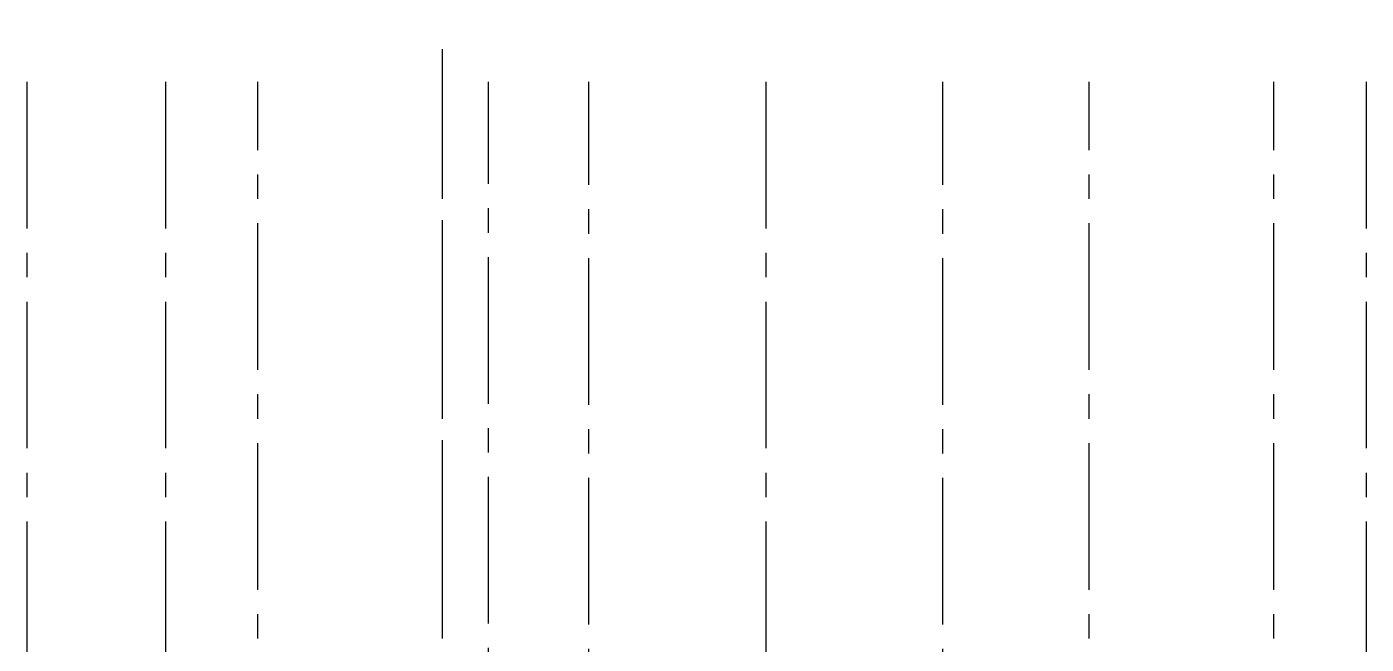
# Model space of a CAD drawing. Extents: x 296441 to 853063, y 459050 to 1117990.
# Drawn here: x 620098 to 637498, y 583501 to 591527 of the extents above; entities that cross this region are included whole.
import ezdxf

# ---------------------------------------------------------------- set-up
doc = ezdxf.new("R2010")
doc.units = 0
doc.header["$LTSCALE"] = 1000
doc.linetypes.add('14-GRID$0$CENTER2', pattern=[28.575, 19.05, -3.175, 3.175, -3.175])
doc.layers.add('14-GRID$0$G-GRID', color=9, linetype='14-GRID$0$CENTER2')

msp = doc.modelspace()

# ---------------------------------------------------------------- linework, layer by layer
at = {"layer": '14-GRID$0$G-GRID', "color": 8, "ltscale": 0.1}
for p, q in [((625498.5, 569327.2), (625498.5, 591527.2)), ((620098.5, 590811), (620098.5, 558052.5)), ((621898.5, 590811), (621898.5, 558052.5)), ((623098.5, 575637.5), (623098.5, 590811)), ((625498.5, 575637.5), (625498.5, 590811)), ((626098.5, 558052.5), (626098.5, 590811)), ((627398.5, 572327.2), (627398.5, 590811)), ((629698.5, 590811), (629698.5, 558052.5)), ((631998.5, 572327.2), (631998.5, 590811)), ((633898.5, 575637.5), (633898.5, 590811)), ((636298.5, 575637.5), (636298.5, 590811)), ((637498.5, 590811), (637498.5, 558052.5))]:
    msp.add_line(p, q, dxfattribs=at)

doc.saveas('drawing.dxf')
